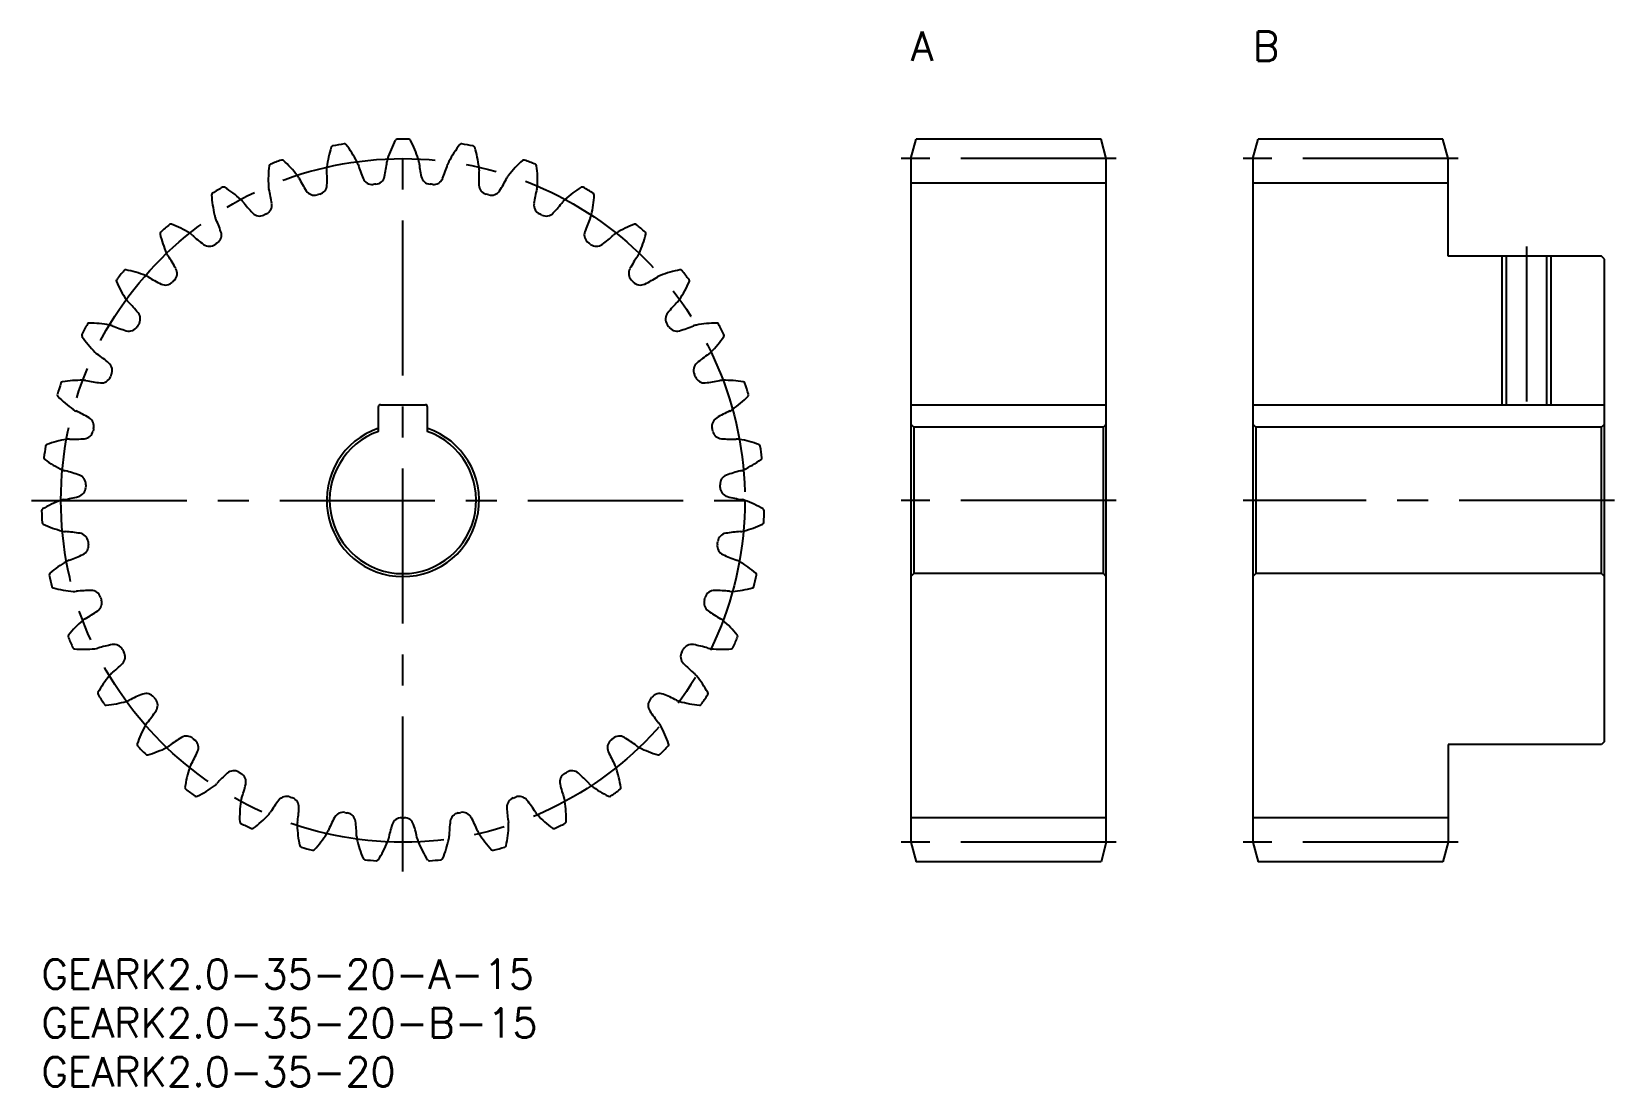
# Model space of a CAD drawing. Extents: x -1 to 161, y -13 to 95.
import ezdxf

# ---------------------------------------------------------------- set-up
doc = ezdxf.new("R2010")
doc.units = 0
doc.header["$LTSCALE"] = 0.5
doc.linetypes.add('CENTER', pattern=[50.8, 31.75, -6.35, 6.35, -6.35])
for name, color, linetype in [('MSM_CENTER', 1, 'CENTER'), ('MSM_CONTINUOUS', 7, 'CONTINUOUS'), ('MSM_NARROW', 5, 'CONTINUOUS'), ('MSM_PART_NUMBER', 7, 'CONTINUOUS')]:
    doc.layers.add(name, color=color, linetype=linetype)
doc.styles.get("Standard").update_dxf_attribs({"font": 'txt.shx', "height": 1, "bigfont": 'bigfont.shx'})

# ---------------------------------------------------------------- blocks, each defined once
blk = doc.blocks.new('*U1')
at = {"layer": 'MSM_PART_NUMBER'}
blk.add_text('A', height=3, dxfattribs=at).set_placement((89, 92))
blk = doc.blocks.new('*U2')
at = {"layer": 'MSM_PART_NUMBER'}
blk.add_text('B', height=3, dxfattribs=at).set_placement((124, 92))

msp = doc.modelspace()

# ---------------------------------------------------------------- linework, layer by layer
at = {"layer": 'MSM_CENTER'}
for p, q in [((37, 9), (37, 85)), ((110, 82), (88, 82)), ((145, 82), (123, 82)), ((152, 73), (152, 55.8)), ((-1, 47), (75, 47)), ((110, 47), (88, 47)), ((161, 47), (123, 47)), ((110, 12), (88, 12)), ((145, 12), (123, 12))]:
    msp.add_line(p, q, dxfattribs=at)
msp.add_circle((37, 47), 35, dxfattribs=at)
at = {"layer": 'MSM_CONTINUOUS'}
for p, q in [((89, 82), (89.54, 84)), ((108.46, 84), (89.54, 84)), ((109, 82), (108.46, 84)), ((124, 82), (124.54, 84)), ((143.46, 84), (124.54, 84)), ((144, 82), (143.46, 84)), ((89, 82), (89, 12)), ((109, 12), (109, 82)), ((124, 82), (124, 12)), ((144, 72), (144, 82)), ((109, 79.5), (89, 79.5)), ((144, 79.5), (124, 79.5)), ((159.7, 72), (144, 72)), ((149.93, 72), (149.93, 56.8)), ((154.07, 72), (154.07, 56.8)), ((160, 71.7), (159.7, 72)), ((160, 22.3), (160, 71.7)), ((34.7, 56.8), (39.3, 56.8)), ((89, 56.8), (109, 56.8)), ((124, 56.8), (160, 56.8)), ((34.5, 54.07), (34.5, 56.6)), ((39.5, 56.6), (39.5, 54.07)), ((89.3, 54.5), (89, 54.8)), ((108.7, 54.5), (89.3, 54.5)), ((89.3, 54.5), (89.3, 39.5)), ((109, 54.8), (108.7, 54.5)), ((108.7, 39.5), (108.7, 54.5)), ((124.3, 54.5), (124, 54.8)), ((159.7, 54.5), (124.3, 54.5)), ((124.3, 54.5), (124.3, 39.5)), ((160, 54.8), (159.7, 54.5)), ((159.7, 39.5), (159.7, 54.5)), ((89.3, 39.5), (89, 39.2)), ((108.7, 39.5), (89.3, 39.5)), ((109, 39.2), (108.7, 39.5)), ((124.3, 39.5), (124, 39.2)), ((159.7, 39.5), (124.3, 39.5)), ((160, 39.2), (159.7, 39.5)), ((159.7, 22), (144, 22)), ((144, 22), (144, 12)), ((160, 22.3), (159.7, 22)), ((109, 14.5), (89, 14.5)), ((144, 14.5), (124, 14.5)), ((89, 12), (89.54, 10)), ((109, 12), (108.46, 10)), ((124, 12), (124.54, 10)), ((144, 12), (143.46, 10)), ((108.46, 10), (89.54, 10)), ((143.46, 10), (124.54, 10))]:
    msp.add_line(p, q, dxfattribs=at)
for centre, radius, start, end in [((40.79, 79.67), 11.67, 162.6161, 172.8571), ((29.84, 83.1), 0.2, 101.2114, 162.6162), ((37, 47), 37, 99.36, 101.2114), ((31.01, 83.31), 0.2, 37.9553, 99.36), ((21.97, 76.26), 11.67, 27.7143, 37.9553), ((46.56, 78.47), 11.67, 152.3304, 162.5714), ((36.41, 83.8), 0.2, 90.9257, 152.3304), ((37, 47), 37, 89.0743, 90.9257), ((37.59, 83.8), 0.2, 27.6696, 89.0743), ((27.44, 78.47), 11.67, 17.4286, 27.6696), ((52.03, 76.26), 11.67, 142.0447, 152.2857), ((42.99, 83.31), 0.2, 80.64, 142.0447), ((37, 47), 37, 78.7886, 80.64), ((44.16, 83.1), 0.2, 17.3838, 78.7885), ((33.21, 79.67), 11.67, 7.1429, 17.3839), ((34.89, 79.82), 11.67, 172.9018, 183.1429), ((23.51, 81.24), 0.2, 111.4972, 172.9019), ((37, 47), 37, 109.6457, 111.4972), ((24.63, 81.66), 0.2, 48.241, 109.6457), ((16.99, 73.1), 11.67, 38, 48.241), ((30.84, 80.92), 1.65, 172.8571, 183.9924), ((30.84, 80.92), 1.65, 16.579, 27.7143), ((45.84, 85.39), 14, 196.6247, 202.8153), ((21.45, 83.2), 14, 347.4705, 353.661), ((37, 81.47), 1.65, 162.5714, 173.7067), ((37, 81.47), 1.65, 6.2933, 17.4286), ((52.55, 83.2), 14, 186.339, 192.5295), ((28.16, 85.39), 14, 337.1847, 343.3753), ((43.16, 80.92), 1.65, 152.2857, 163.421), ((43.16, 80.92), 1.65, 356.0076, 7.1429), ((57.01, 73.1), 11.67, 131.759, 142), ((49.37, 81.66), 0.2, 70.3543, 131.759), ((37, 47), 37, 68.5028, 70.3543), ((50.49, 81.24), 0.2, 7.0981, 68.5028), ((39.11, 79.82), 11.67, 356.8571, 7.0982), ((24.89, 79.27), 1.65, 26.8647, 38), ((38.84, 86.35), 14, 206.9104, 213.101), ((15.24, 79.84), 14, 357.7562, 3.9468), ((33.85, 80.35), 1, 202.8152, 275.3884), ((37, 47), 32.5, 94.8973, 95.3884), ((34.14, 80.38), 1, 274.8973, 347.4705), ((39.86, 80.38), 1, 192.5295, 265.1027), ((37, 47), 32.5, 84.6116, 85.1027), ((40.15, 80.35), 1, 264.6116, 337.1847), ((58.76, 79.84), 14, 176.0532, 182.2438), ((35.16, 86.35), 14, 326.899, 333.0896), ((49.11, 79.27), 1.65, 142, 153.1353), ((17.62, 78.28), 0.2, 121.7829, 183.1876), ((29.07, 78.92), 11.67, 183.1876, 193.4286), ((37, 47), 37, 119.9314, 121.7829), ((18.64, 78.89), 0.2, 58.5268, 119.9314), ((12.65, 69.11), 11.67, 48.2857, 58.5267), ((19.32, 76.59), 1.65, 37.1504, 48.2857), ((24.89, 79.27), 1.65, 183.1429, 194.2781), ((9.72, 75.43), 14, 8.0419, 14.2325), ((27.95, 79.25), 1, 213.101, 285.6741), ((37, 47), 32.5, 105.1831, 105.6741), ((28.23, 79.33), 1, 285.1831, 357.7562), ((45.77, 79.33), 1, 182.2438, 254.8169), ((37, 47), 32.5, 74.3259, 74.8169), ((46.05, 79.25), 1, 254.3259, 326.899), ((64.28, 75.43), 14, 165.7675, 171.9581), ((49.11, 79.27), 1.65, 345.7219, 356.8571), ((54.68, 76.59), 1.65, 131.7143, 142.8496), ((61.35, 69.11), 11.67, 121.4733, 131.7143), ((55.36, 78.89), 0.2, 60.0686, 121.4733), ((37, 47), 37, 58.2171, 60.0686), ((44.93, 78.92), 11.67, 346.5714, 356.8124), ((56.38, 78.28), 0.2, 356.8124, 58.2171), ((19.32, 76.59), 1.65, 193.4286, 204.5638), ((31.78, 86.05), 14, 217.1961, 223.3867), ((22.34, 77.12), 1, 223.3867, 295.9598), ((37, 47), 32.5, 115.4688, 115.9598), ((22.59, 77.24), 1, 295.4688, 8.0419), ((51.41, 77.24), 1, 171.9581, 244.5312), ((37, 47), 32.5, 64.0402, 64.5312), ((51.66, 77.12), 1, 244.0402, 316.6133), ((42.22, 86.05), 14, 316.6133, 322.8039), ((54.68, 76.59), 1.65, 335.4362, 346.5714), ((37, 47), 37, 130.2171, 132.0686), ((13.24, 75.1), 0.2, 68.8125, 130.2171), ((9.09, 64.41), 11.67, 58.5714, 68.8124), ((5.08, 70.1), 14, 18.3276, 24.5182), ((68.92, 70.1), 14, 155.4818, 161.6724), ((64.91, 64.41), 11.67, 111.1876, 121.4286), ((60.76, 75.1), 0.2, 49.7829, 111.1876), ((37, 47), 37, 47.9314, 49.7829), ((12.34, 74.32), 0.2, 132.0686, 193.4733), ((23.49, 76.99), 11.67, 193.4733, 203.7143), ((14.32, 72.96), 1.65, 47.4362, 58.5714), ((24.89, 84.49), 14, 227.4818, 233.6724), ((17.19, 74.02), 1, 233.6724, 306.2455), ((37, 47), 32.5, 125.7545, 126.2455), ((17.43, 74.19), 1, 305.7545, 18.3276), ((56.57, 74.19), 1, 161.6724, 234.2455), ((37, 47), 32.5, 53.7545, 54.2455), ((56.81, 74.02), 1, 233.7545, 306.3276), ((49.11, 84.49), 14, 306.3276, 312.5182), ((59.68, 72.96), 1.65, 121.4286, 132.5638), ((50.51, 76.99), 11.67, 336.2857, 346.5267), ((61.66, 74.32), 0.2, 346.5267, 47.9314), ((14.32, 72.96), 1.65, 203.7143, 214.8496), ((1.47, 64.03), 14, 28.6133, 34.8039), ((72.53, 64.03), 14, 145.1961, 151.3867), ((59.68, 72.96), 1.65, 325.1504, 336.2857), ((37, 47), 37, 140.5028, 142.3543), ((8.6, 70.41), 0.2, 79.0981, 140.5028), ((6.43, 59.15), 11.67, 68.8571, 79.0982), ((10.05, 68.49), 1.65, 57.7219, 68.8571), ((18.39, 81.73), 14, 237.7675, 243.9581), ((12.89, 70.25), 1, 316.0402, 28.6133), ((61.11, 70.25), 1, 151.3867, 223.9598), ((55.61, 81.73), 14, 296.0419, 302.2325), ((63.95, 68.49), 1.65, 111.1429, 122.2781), ((67.57, 59.15), 11.67, 100.9018, 111.1429), ((65.4, 70.41), 0.2, 39.4972, 100.9019), ((37, 47), 37, 37.6457, 39.4972), ((7.86, 69.48), 0.2, 142.3543, 203.759), ((18.36, 74.1), 11.67, 203.759, 214), ((12.69, 70.05), 1, 243.9581, 316.5312), ((37, 47), 32.5, 136.0402, 136.5312), ((37, 47), 32.5, 43.4688, 43.9598), ((61.31, 70.05), 1, 223.4688, 296.0419), ((55.64, 74.1), 11.67, 326, 336.241), ((66.14, 69.48), 0.2, 336.241, 37.6457), ((10.05, 68.49), 1.65, 214, 225.1353), ((-1, 57.41), 14, 38.899, 45.0896), ((75, 57.41), 14, 134.9104, 141.101), ((63.95, 68.49), 1.65, 314.8647, 326), ((37, 47), 37, 150.7886, 152.64), ((4.88, 64.96), 0.2, 89.3839, 150.7886), ((4.76, 53.49), 11.67, 79.1429, 89.3839), ((6.64, 63.34), 1.65, 68.0076, 79.1429), ((12.49, 77.85), 14, 248.0532, 254.2438), ((37, 47), 32.5, 146.3259, 146.8169), ((9.12, 65.57), 1, 326.3259, 38.899), ((64.88, 65.57), 1, 141.101, 213.6741), ((37, 47), 32.5, 33.1831, 33.6741), ((61.51, 77.85), 14, 285.7562, 291.9468), ((67.36, 63.34), 1.65, 100.8571, 111.9924), ((69.24, 53.49), 11.67, 90.6161, 100.8571), ((69.12, 64.96), 0.2, 29.2114, 90.6162), ((37, 47), 37, 27.36, 29.2114), ((4.32, 63.91), 0.2, 152.64, 214.0447), ((13.82, 70.33), 11.67, 214.0447, 224.2857), ((8.96, 65.34), 1, 254.2438, 326.8169), ((65.04, 65.34), 1, 213.1831, 285.7562), ((60.18, 70.33), 11.67, 315.7143, 325.9553), ((69.68, 63.91), 0.2, 325.9553, 27.36), ((6.64, 63.34), 1.65, 224.2857, 235.421), ((-2.24, 50.46), 14, 49.1847, 55.3753), ((76.24, 50.46), 14, 124.6247, 130.8153), ((67.36, 63.34), 1.65, 304.579, 315.7143), ((6.25, 60.3), 1, 336.6116, 49.1848), ((67.75, 60.3), 1, 130.8152, 203.3884), ((37, 47), 37, 161.0743, 162.9257), ((2.19, 58.94), 0.2, 99.6696, 161.0743), ((4.12, 47.63), 11.67, 89.4286, 99.6696), ((4.22, 57.65), 1.65, 78.2933, 89.4286), ((7.38, 72.98), 14, 258.339, 264.5295), ((6.14, 60.03), 1, 264.5295, 337.1027), ((37, 47), 32.5, 156.6116, 157.1027), ((37, 47), 32.5, 22.8973, 23.3884), ((67.86, 60.03), 1, 202.8973, 275.4705), ((66.62, 72.98), 14, 275.4705, 281.661), ((69.78, 57.65), 1.65, 90.5714, 101.7067), ((69.88, 47.63), 11.67, 80.3304, 90.5714), ((71.81, 58.94), 0.2, 18.9257, 80.3304), ((37, 47), 37, 17.0743, 18.9257), ((1.82, 57.8), 0.2, 162.9257, 224.3304), ((10.02, 65.82), 11.67, 224.3304, 234.5714), ((34.7, 56.6), 0.2, 90, 180), ((39.3, 56.6), 0.2, 0, 90), ((63.98, 65.82), 11.67, 305.4286, 315.6696), ((72.18, 57.8), 0.2, 315.6695, 17.0743), ((4.22, 57.65), 1.65, 234.5714, 245.7067), ((-2.23, 43.4), 14, 59.4705, 65.661), ((4.37, 54.59), 1, 346.8973, 59.4705), ((69.63, 54.59), 1, 120.5295, 193.1027), ((76.23, 43.4), 14, 114.339, 120.5295), ((69.78, 57.65), 1.65, 294.2933, 305.4286), ((4.31, 54.31), 1, 274.8152, 347.3884), ((37, 47), 32.5, 166.8973, 167.3884), ((37, 47), 7.8, 108.6939, 71.3061), ((37, 47), 7.5, 109.4712, 70.5288), ((37, 47), 32.5, 12.6116, 13.1027), ((69.69, 54.31), 1, 192.6116, 265.1847), ((37, 47), 37, 171.36, 173.2114), ((0.62, 52.53), 0.2, 109.9554, 171.36), ((4.53, 41.75), 11.67, 99.7143, 109.9553), ((2.84, 51.63), 1.65, 88.579, 99.7143), ((3.22, 67.27), 14, 268.6247, 274.8153), ((70.78, 67.27), 14, 265.1847, 271.3753), ((71.16, 51.63), 1.65, 80.2857, 91.421), ((69.47, 41.75), 11.67, 70.0447, 80.2857), ((73.38, 52.53), 0.2, 8.64, 70.0447), ((37, 47), 37, 6.7886, 8.64), ((0.46, 51.35), 0.2, 173.2114, 234.6162), ((7.1, 60.7), 11.67, 234.6161, 244.8571), ((66.9, 60.7), 11.67, 295.1429, 305.3839), ((73.54, 51.35), 0.2, 305.3838, 6.7885), ((2.84, 51.63), 1.65, 244.8571, 255.9924), ((-0.96, 36.45), 14, 69.7562, 75.9468), ((3.54, 48.65), 1, 357.1831, 69.7562), ((70.46, 48.65), 1, 110.2438, 182.8169), ((74.96, 36.45), 14, 104.0532, 110.2438), ((71.16, 51.63), 1.65, 284.0076, 295.1429), ((5.99, 36.04), 11.67, 110, 120.241), ((2.56, 45.45), 1.65, 98.8647, 110), ((0.14, 60.91), 14, 278.9104, 285.101), ((3.53, 48.36), 1, 285.101, 357.6741), ((37, 47), 32.5, 177.1831, 177.6741), ((37, 47), 32.5, 2.3259, 2.8169), ((70.47, 48.36), 1, 182.3259, 254.899), ((73.86, 60.91), 14, 254.899, 261.0896), ((71.44, 45.45), 1.65, 70, 81.1353), ((68.01, 36.04), 11.67, 59.759, 70), ((0.22, 45.94), 0.2, 120.241, 181.6457), ((37, 47), 37, 181.6457, 183.4972), ((73.78, 45.94), 0.2, 358.3543, 59.759), ((37, 47), 37, 356.5028, 358.3543), ((0.27, 44.76), 0.2, 183.4972, 244.9019), ((5.13, 55.14), 11.67, 244.9018, 255.1429), ((2.56, 45.45), 1.65, 255.1429, 266.2781), ((1.54, 29.84), 14, 80.0419, 86.2325), ((72.46, 29.84), 14, 93.7675, 99.9581), ((71.44, 45.45), 1.65, 273.7219, 284.8571), ((68.87, 55.14), 11.67, 284.8571, 295.0982), ((73.73, 44.76), 0.2, 295.0981, 356.5028), ((3.78, 42.65), 1, 7.4688, 80.0419), ((3.82, 42.36), 1, 295.3867, 7.9598), ((37, 47), 32.5, 187.4688, 187.9598), ((70.18, 42.36), 1, 172.0402, 244.6133), ((37, 47), 32.5, 352.0402, 352.5312), ((70.22, 42.65), 1, 99.9581, 172.5312), ((8.45, 30.68), 11.67, 120.2857, 130.5267), ((3.39, 39.33), 1.65, 109.1504, 120.2857), ((-1.75, 54.11), 14, 289.1961, 295.3867), ((75.75, 54.11), 14, 244.6133, 250.8039), ((70.61, 39.33), 1.65, 59.7143, 70.8496), ((65.55, 30.68), 11.67, 49.4733, 59.7143), ((1, 39.39), 0.2, 130.5267, 191.9314), ((37, 47), 37, 191.9314, 193.7829), ((37, 47), 37, 346.2171, 348.0686), ((73, 39.39), 0.2, 348.0686, 49.4733), ((1.26, 38.23), 0.2, 193.7829, 255.1876), ((4.19, 49.32), 11.67, 255.1876, 265.4286), ((3.39, 39.33), 1.65, 265.4286, 276.5638), ((5.17, 23.78), 14, 90.3276, 96.5182), ((5.1, 36.78), 1, 17.7545, 90.3276), ((68.9, 36.78), 1, 89.6724, 162.2455), ((68.83, 23.78), 14, 83.4818, 89.6724), ((70.61, 39.33), 1.65, 263.4362, 274.5714), ((69.81, 49.32), 11.67, 274.5714, 284.8124), ((72.74, 38.23), 0.2, 284.8124, 346.2171), ((-2.4, 47.07), 14, 299.4818, 305.6724), ((5.18, 36.51), 1, 305.6724, 18.2455), ((37, 47), 32.5, 197.7545, 198.2455), ((68.82, 36.51), 1, 161.7545, 234.3276), ((37, 47), 32.5, 341.7545, 342.2455), ((76.4, 47.07), 14, 234.3276, 240.5182), ((11.82, 25.84), 11.67, 130.5714, 140.8124), ((5.3, 33.45), 1.65, 119.4362, 130.5714), ((68.7, 33.45), 1.65, 49.4286, 60.5638), ((62.18, 25.84), 11.67, 39.1876, 49.4286), ((2.93, 33.09), 0.2, 140.8125, 202.2171), ((37, 47), 37, 202.2171, 204.0686), ((37, 47), 37, 335.9314, 337.7829), ((71.07, 33.09), 0.2, 337.7829, 39.1876), ((3.4, 31.99), 0.2, 204.0686, 265.4733), ((4.3, 43.42), 11.67, 265.4733, 275.7143), ((5.3, 33.45), 1.65, 275.7143, 286.8496), ((9.83, 18.47), 14, 100.6133, 106.8039), ((7.43, 31.25), 1, 28.0402, 100.6133), ((7.57, 31), 1, 315.9581, 28.5312), ((37, 47), 32.5, 208.0402, 208.5312), ((66.43, 31), 1, 151.4688, 224.0419), ((37, 47), 32.5, 331.4688, 331.9598), ((66.57, 31.25), 1, 79.3867, 151.9598), ((64.17, 18.47), 14, 73.1961, 79.3867), ((68.7, 33.45), 1.65, 253.1504, 264.2857), ((69.7, 43.42), 11.67, 264.2857, 274.5267), ((70.6, 31.99), 0.2, 274.5267, 335.9314), ((8.23, 28.01), 1.65, 129.7219, 140.8571), ((-1.78, 40.04), 14, 309.7675, 315.9581), ((75.78, 40.04), 14, 224.0419, 230.2325), ((65.77, 28.01), 1.65, 39.1429, 50.2781), ((16, 21.68), 11.67, 140.8571, 151.0982), ((58, 21.68), 11.67, 28.9018, 39.1429), ((5.96, 27.23), 0.2, 151.0982, 212.5028), ((37, 47), 37, 212.5028, 214.3543), ((6.62, 26.23), 0.2, 214.3543, 275.759), ((5.47, 37.64), 11.67, 275.759, 286), ((8.23, 28.01), 1.65, 286, 297.1353), ((15.36, 14.08), 14, 110.899, 117.0896), ((10.72, 26.23), 1, 38.3259, 110.899), ((37, 47), 32.5, 218.3259, 218.8169), ((10.9, 26), 1, 326.2438, 38.8169), ((63.1, 26), 1, 141.1831, 213.7562), ((37, 47), 32.5, 321.1831, 321.6741), ((63.28, 26.23), 1, 69.101, 141.6741), ((58.64, 14.08), 14, 62.9104, 69.101), ((65.77, 28.01), 1.65, 242.8647, 254), ((68.53, 37.64), 11.67, 254, 264.241), ((67.38, 26.23), 0.2, 264.241, 325.6457), ((37, 47), 37, 325.6457, 327.4972), ((68.04, 27.23), 0.2, 327.4972, 28.9019), ((0.09, 33.22), 14, 320.0532, 326.2438), ((73.91, 33.22), 14, 213.7562, 219.9468), ((20.86, 18.34), 11.67, 151.1429, 161.3839), ((12.08, 23.18), 1.65, 140.0076, 151.1429), ((21.58, 10.75), 14, 121.1847, 127.3753), ((14.85, 21.87), 1, 48.6116, 121.1848), ((59.15, 21.87), 1, 58.8153, 131.3884), ((52.42, 10.75), 14, 52.6247, 58.8153), ((61.92, 23.18), 1.65, 28.8571, 39.9924), ((53.14, 18.34), 11.67, 18.6161, 28.8571), ((9.99, 22), 0.2, 161.3839, 222.7886), ((37, 47), 37, 222.7886, 224.64), ((7.65, 32.16), 11.67, 286.0447, 296.2857), ((12.08, 23.18), 1.65, 296.2857, 307.421), ((3.14, 26.86), 14, 330.339, 336.5295), ((37, 47), 32.5, 228.6116, 229.1027), ((15.07, 21.68), 1, 336.5295, 49.1027), ((58.93, 21.68), 1, 130.8973, 203.4705), ((70.86, 26.86), 14, 203.4705, 209.661), ((37, 47), 32.5, 310.8973, 311.3884), ((61.92, 23.18), 1.65, 232.579, 243.7143), ((66.35, 32.16), 11.67, 243.7143, 253.9553), ((37, 47), 37, 315.36, 317.2114), ((64.01, 22), 0.2, 317.2114, 18.6162), ((10.82, 21.14), 0.2, 224.64, 286.0447), ((26.24, 15.92), 11.67, 161.4286, 171.6696), ((16.74, 19.11), 1.65, 150.2933, 161.4286), ((57.26, 19.11), 1.65, 18.5714, 29.7067), ((47.76, 15.92), 11.67, 8.3304, 18.5714), ((63.18, 21.14), 0.2, 253.9553, 315.36), ((16.74, 19.11), 1.65, 306.5714, 317.7067), ((28.3, 8.57), 14, 131.4705, 137.661), ((19.69, 18.32), 1, 58.8973, 131.4705), ((37, 47), 32.5, 238.8973, 239.3884), ((19.94, 18.17), 1, 346.8153, 59.3884), ((7.28, 21.13), 14, 340.6247, 346.8153), ((54.06, 18.17), 1, 120.6116, 193.1847), ((66.72, 21.13), 14, 193.1847, 199.3753), ((37, 47), 32.5, 300.6116, 301.1027), ((54.31, 18.32), 1, 48.5295, 121.1027), ((45.7, 8.57), 14, 42.339, 48.5295), ((57.26, 19.11), 1.65, 222.2933, 233.4286), ((14.89, 17.58), 0.2, 171.6696, 233.0743), ((37, 47), 37, 233.0743, 234.9257), ((15.85, 16.88), 0.2, 234.9257, 296.3304), ((10.77, 27.16), 11.67, 296.3304, 306.5714), ((22.04, 15.94), 1.65, 160.579, 171.7143), ((35.3, 7.64), 14, 141.7562, 147.9468), ((25.09, 15.69), 1, 69.1831, 141.7562), ((37, 47), 32.5, 249.1831, 249.6741), ((25.36, 15.59), 1, 357.101, 69.6741), ((48.64, 15.59), 1, 110.3259, 182.899), ((37, 47), 32.5, 290.3259, 290.8169), ((48.91, 15.69), 1, 38.2438, 110.8169), ((38.7, 7.64), 14, 32.0532, 38.2438), ((51.96, 15.94), 1.65, 8.2857, 19.421), ((63.23, 27.16), 11.67, 233.4286, 243.6696), ((58.15, 16.88), 0.2, 243.6696, 305.0743), ((37, 47), 37, 305.0743, 306.9257), ((59.11, 17.58), 0.2, 306.9257, 8.3304), ((31.96, 14.5), 11.67, 171.7143, 181.9553), ((14.73, 22.79), 11.67, 306.6161, 316.8571), ((22.04, 15.94), 1.65, 316.8571, 327.9924), ((12.38, 16.24), 14, 350.9104, 357.101), ((30.88, 14.06), 1, 79.4688, 152.0419), ((37, 47), 32.5, 259.4688, 259.9598), ((31.16, 14.01), 1, 7.3867, 79.9598), ((42.84, 14.01), 1, 100.0402, 172.6133), ((37, 47), 32.5, 280.0402, 280.5312), ((43.12, 14.06), 1, 27.9581, 100.5312), ((61.62, 16.24), 14, 182.899, 189.0896), ((51.96, 15.94), 1.65, 212.0076, 223.1429), ((59.27, 22.79), 11.67, 223.1429, 233.3839), ((42.04, 14.5), 11.67, 358.0447, 8.2857), ((20.5, 14.11), 0.2, 181.9554, 243.36), ((37, 47), 37, 243.36, 245.2114), ((21.57, 13.59), 0.2, 245.2114, 306.6162), ((27.83, 13.77), 1.65, 170.8647, 182), ((37.84, 14.12), 11.67, 182, 192.241), ((27.83, 13.77), 1.65, 327.1429, 338.2781), ((42.36, 7.97), 14, 152.0419, 158.2325), ((18.27, 12.34), 14, 1.1961, 7.3867), ((49.24, 9.55), 14, 162.3276, 168.5182), ((36.86, 13.5), 1, 89.7545, 162.3276), ((37, 47), 32.5, 269.7545, 270.2455), ((37.14, 13.5), 1, 17.6724, 90.2455), ((24.76, 9.55), 14, 11.4818, 17.6724), ((55.73, 12.34), 14, 172.6133, 178.8039), ((31.64, 7.97), 14, 21.7675, 27.9581), ((46.17, 13.77), 1.65, 201.7219, 212.8571), ((36.16, 14.12), 11.67, 347.759, 358), ((46.17, 13.77), 1.65, 358, 9.1353), ((52.43, 13.59), 0.2, 233.3839, 294.7885), ((37, 47), 37, 294.7886, 296.64), ((53.5, 14.11), 0.2, 296.64, 358.0447), ((26.64, 11.69), 0.2, 192.2411, 253.6457), ((37, 47), 37, 253.6457, 255.4972), ((19.41, 19.21), 11.67, 316.9018, 327.1429), ((33.91, 12.67), 1.65, 181.1504, 192.2857), ((43.7, 14.8), 11.67, 192.2857, 202.5267), ((24.66, 16.51), 11.67, 327.1876, 337.4286), ((33.91, 12.67), 1.65, 337.4286, 348.5638), ((40.09, 12.67), 1.65, 191.4362, 202.5714), ((49.34, 16.51), 11.67, 202.5714, 212.8124), ((30.3, 14.8), 11.67, 337.4733, 347.7143), ((40.09, 12.67), 1.65, 347.7143, 358.8496), ((54.59, 19.21), 11.67, 212.8571, 223.0982), ((37, 47), 37, 284.5028, 286.3543), ((47.36, 11.69), 0.2, 286.3543, 347.759), ((27.78, 11.37), 0.2, 255.4972, 316.9019), ((33.11, 10.41), 0.2, 202.5268, 263.9314), ((37, 47), 37, 263.9314, 265.7829), ((34.29, 10.3), 0.2, 265.7829, 327.1876), ((39.71, 10.3), 0.2, 212.8124, 274.2171), ((37, 47), 37, 274.2171, 276.0686), ((40.89, 10.41), 0.2, 276.0686, 337.4733), ((46.22, 11.37), 0.2, 223.0982, 284.5028)]:
    msp.add_arc(centre, radius, start, end, dxfattribs=at)
at = {"layer": 'MSM_NARROW'}
for p, q in [((149.5, 72), (149.5, 56.8)), ((154.5, 72), (154.5, 56.8))]:
    msp.add_line(p, q, dxfattribs=at)

# ---------------------------------------------------------------- block references
at = {"layer": 'MSM_CONTINUOUS'}
for name in ['*U1', '*U2']:
    msp.add_blockref(name, (0, 0), dxfattribs=at)

# ---------------------------------------------------------------- texts
at = {"layer": 'MSM_PART_NUMBER'}
for s, p in [('GEARK2.0-35-20-A-15', (0, -3)), ('GEARK2.0-35-20-B-15', (0, -8)), ('GEARK2.0-35-20', (0, -13))]:
    msp.add_text(s, height=3, dxfattribs=at).set_placement(p)

doc.saveas('drawing.dxf')
